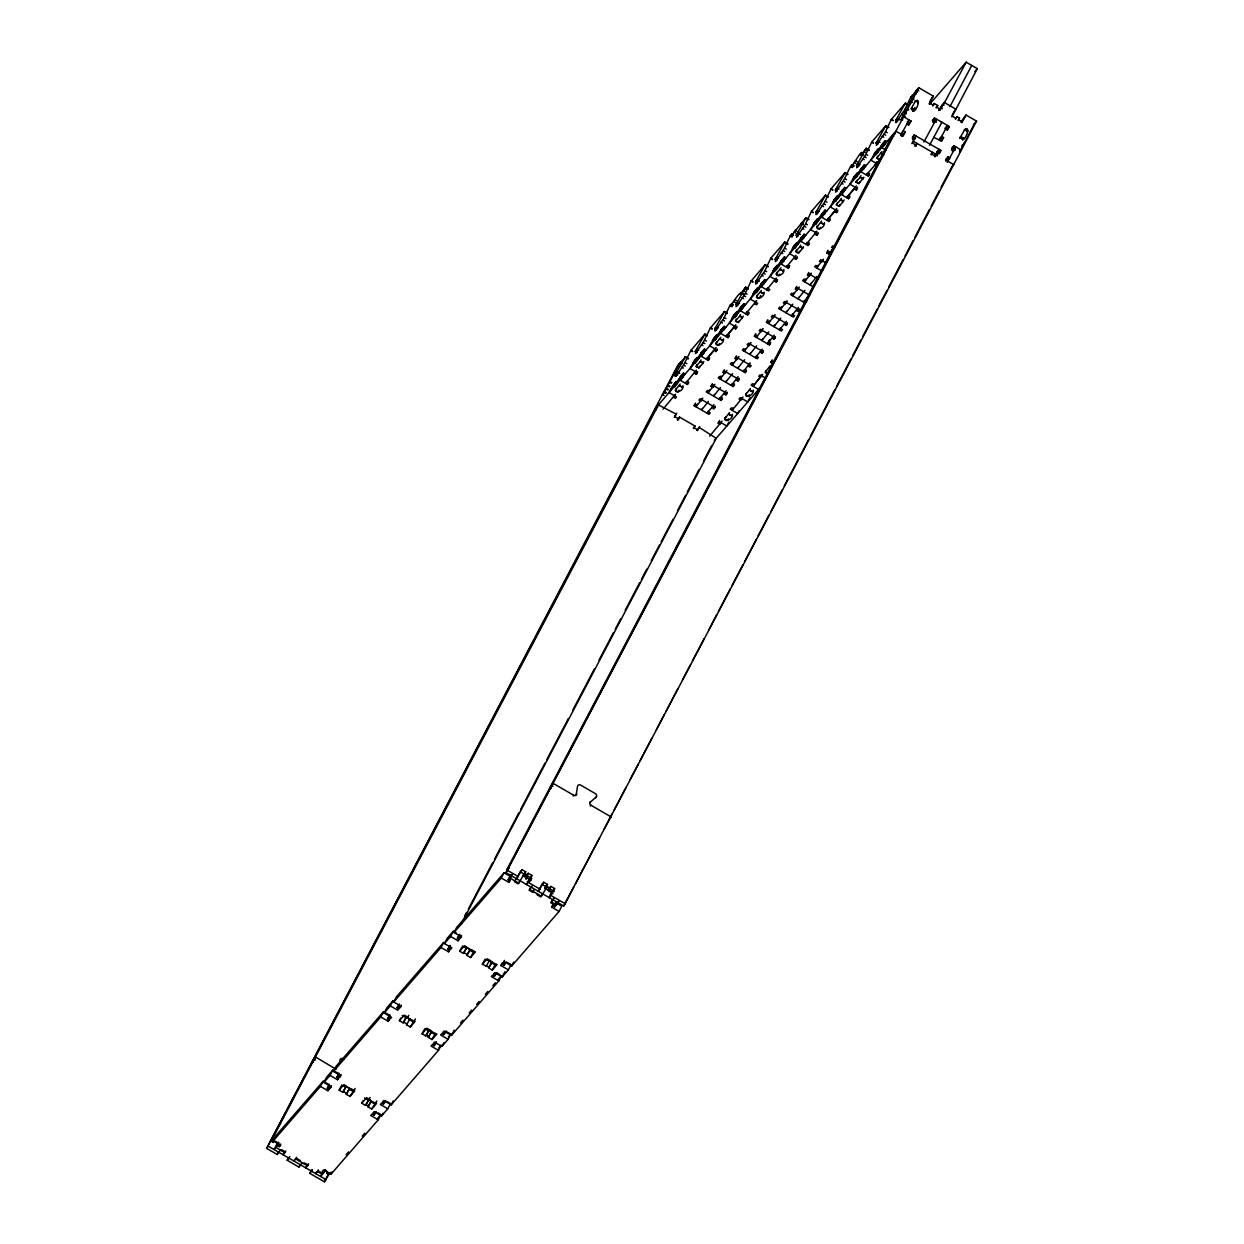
<?xml version="1.0" encoding="UTF-8"?>
<svg xmlns="http://www.w3.org/2000/svg" width="1244" height="1244" viewBox="0 0 1244 1244"><rect width="100%" height="100%" fill="white"/><g stroke="black" fill="none" stroke-linecap="round" stroke-linejoin="round"><path stroke-width="1.5" d="M339.736 1062.827L340.032 1059.935A2.161 1.959 41 0 1 343.002 1058.722L343.935 1059.266M576.19 794.621L577.558 786.239A2.161 1.959 41 0 1 580.528 785.042L595.581 793.75A2.161 1.959 41 0 1 596.203 797.015L595.627 797.668M677.482 375.159L675.694 373.822L685.382 356.624L688.523 358.428M695.147 351.679L704.959 334.061L707.058 335.258M755.419 282.217L765.247 264.583L768.046 266.2M835.299 190.192L845.127 172.558L847.91 174.176M895.587 120.73L905.399 103.096L908.897 105.118M748.111 288.561L745.669 287.146L740.553 294.33L741.129 292.418M852.809 167.334L850.678 166.183L852.124 164.519M861.128 155.407C865.249 143.06 848.75 172.854 852.124 164.721M725.516 417.222C722.064 423.66 733.851 419.523 732.327 414.205M859.775 181.888L858.889 183.568L856.074 182.09L858.889 183.568L863.803 177.254L862.947 178.887L860.257 177.192L856.105 181.966L856.976 180.271M913.096 111.354C917.155 111.12 921.555 95.912 914.9 101.573M962.514 139.919C965.919 139.67 971.269 124.975 964.427 129.92M862.994 178.841L860.148 177.27L861.004 175.637M685.382 356.624C683.298 360.309 677.669 364.212 682.443 363.015M741.066 292.464C735.577 296.523 731.627 306.071 729.964 305.402M809.098 219.504L805.956 217.684L791.215 235.847L791.837 233.981L793.454 235.116M929.05 103.905L933.389 96.161L918.787 87.718C914.278 91.916 912.396 97.452 910.826 96.985M918.399 102.335L917.808 103.065M967.785 130.884L967.101 131.755M685.32 366.125L683.578 365.114L690.747 350.637L692.488 351.648M704.913 343.562L703.155 342.551L710.324 328.074L712.081 329.085M718.457 327.95L716.715 326.939L715.02 331.028L723.775 318.433L729.917 305.511L732.001 306.724M739.574 303.614L737.832 302.603L736.137 306.693L744.892 294.097L751.034 281.175L752.775 282.186M759.509 281.237L757.409 280.04L755.714 284.13L764.469 271.534L770.845 258.146L784.84 242.02L787.981 243.84M778.573 258.379L777.002 257.461L775.307 261.567L784.062 248.971L790.189 236.049L791.946 237.06M800.39 234.447L798.119 233.141L796.487 237.262L805.179 224.635L811.554 211.247L825.534 195.121L827.991 196.536M819.267 211.48L817.697 210.563L816.064 214.699L824.756 202.072L831.132 188.684L845.127 172.558M845.065 182.075L843.308 181.064L850.476 166.587L852.233 167.598M860.148 164.674L858.407 163.664L856.758 167.8L865.466 155.173L871.609 142.251L873.35 143.262M880.083 142.314L877.984 141.101L876.351 145.237L885.044 132.595L891.186 119.688L892.928 120.699M900.018 119.953L897.577 118.538L895.867 122.643L904.621 110.032L910.764 97.125L912.521 98.136M690.793 350.528L704.959 334.061M710.386 327.965L724.552 311.482L726.994 312.897M751.081 281.066L765.247 264.583M790.251 235.94L791.697 234.105M871.655 142.143L885.821 125.66L888.962 127.479M891.233 119.58L905.399 103.096M825.534 195.121L815.737 212.631L817.697 210.563M698.708 350.404L697.138 349.502L695.427 353.591L703.155 342.551M724.552 311.482L714.725 329.069L716.715 326.939M745.669 287.146L735.842 304.733L737.832 302.603M784.84 242.02L775.012 259.607L777.002 257.461M805.956 217.684L796.129 235.318L798.119 233.141M839.031 189.01L837.29 188L835.579 192.105L843.308 181.064M869.043 149.84L866.244 148.223L856.416 165.81L858.407 163.664M885.821 125.66L876.009 143.247L877.984 141.101M910.981 96.69L912.754 97.654M280.227 1150.14L277.21 1154.51L266.651 1148.399L677.653 365.58L680.701 362.004M266.651 1148.399L656.63 406.99L657.563 407.519M274.318 1140.748L273.074 1142.179L271.208 1141.09L658.434 404.906L676.409 414.252M277.707 1142.583L274.053 1149.549L277.536 1145.537L279.402 1146.626L280.6 1145.226L273.151 1140.919L275.888 1135.71L323.191 1081.191L329.162 1084.644M273.074 1142.179L274.318 1140.048M674.823 394.628L673.455 397.24L675.321 398.313L676.518 396.929L669.054 392.606L673.921 384.256L675.663 385.267M669.07 392.622L671.807 387.397L682.661 374.895M673.004 385.998L673.921 384.256M677.871 382.732L676.13 381.721L674.917 383.105L674.015 384.847L675.756 385.858M676.13 381.721L675.212 383.463L676.783 384.365M278.609 1142.241L275.873 1147.466L284.876 1152.675L285.731 1151.042M683.096 376.699L681.354 375.704L680.141 377.087L679.24 378.829L681.152 379.933M680.437 377.43L681.354 375.704M277.536 1145.537L278.905 1142.941M685.304 374.164L683.562 373.153L682.35 374.537L681.448 376.279L683.189 377.29M683.562 373.153L679.924 380.12L687.372 384.427L688.585 383.043L686.719 381.955M676.13 388.657C673.004 394.815 684.542 391.082 682.94 385.64M279.402 1146.626L280.771 1144.014M680.141 384.023L675.274 390.289L678.058 391.907L678.913 390.274M675.508 394.208L663.052 409.198M277.21 1154.51L278.252 1152.55M696.562 361.195L694.821 360.185L689.969 368.535L697.418 372.842L696.22 374.242L694.354 373.153M694.821 360.185L693.903 361.926L695.645 362.937M698.77 358.645L697.029 357.634L695.816 359.018L694.914 360.76L696.656 361.771M697.029 357.634L696.111 359.376L697.511 360.185M703.995 352.627L702.254 351.617L701.041 353.001L700.139 354.742L702.222 355.955M686.533 381.379L685.506 383.339L696.407 370.137M702.254 351.617L701.336 353.358L703.078 354.369M706.203 350.077L704.462 349.066L703.249 350.45L702.347 352.192L704.088 353.203M700.823 356.033L704.462 349.066M697.029 364.585L696.205 366.731L698.864 367.913L703.031 363.155L702.176 361.942L700.31 361.506L696.173 366.202L698.957 367.82L699.812 366.202M687.372 384.427L688.741 381.815M284.425 1152.146L283.057 1154.759L285.467 1151.975L281.75 1149.829L281.144 1150.513M701.041 359.951L700.201 361.584L702.984 363.201L703.84 361.569M273.151 1140.919L320.454 1086.416L323.191 1081.191M716.249 338.508L714.507 337.497L709.655 345.832L717.104 350.155L715.891 351.539L714.04 350.466L707.618 357.883L709.484 358.956L708.271 360.34L700.807 356.033M714.507 337.497L713.589 339.223L715.347 340.234M718.472 335.958L716.715 334.947L715.518 336.331L714.6 338.073L716.342 339.083M330.484 1086.727L329.116 1089.34L327.25 1088.251L328.245 1087.101L330.111 1088.189L331.324 1086.789L323.86 1082.482L326.597 1077.273L332.77 1070.167L338.726 1073.619M696.22 374.242L697.589 371.629M716.715 334.947L715.813 336.689L717.384 337.59M674.326 417.331L676.705 413.195M723.697 329.94L721.94 328.929L720.742 330.313L719.825 332.055L721.396 332.957M323.86 1082.482L330.018 1075.391L332.77 1070.167M721.94 328.929L721.022 330.671L722.422 331.479L720.742 330.313M707.261 357.634L706.39 359.252L716.093 347.434M725.905 327.39L724.148 326.379L722.951 327.763L722.033 329.505L723.433 330.313M724.148 326.379L720.494 333.33L727.958 337.653L729.155 336.253L727.289 335.18L733.742 327.778L735.608 328.851L736.806 327.467L729.342 323.145M330.018 1075.391L337.482 1079.699L338.679 1078.315L336.813 1077.226L337.824 1076.076L339.674 1077.164L340.887 1075.765L333.439 1071.457L336.175 1066.232L383.479 1011.73L389.434 1015.182M716.715 341.882C713.434 348.211 724.599 344.324 723.526 338.866M301.623 1163.358L298.949 1167.074L287.177 1160.263L288.546 1157.651M289.852 1156.547L287.177 1160.263M708.271 360.34L709.64 357.728M677.389 419.834L678.695 419.741M720.742 337.264L715.86 343.515L718.659 345.132L719.514 343.5M327.25 1088.251L329.302 1084.348M677.716 419.881L679.535 417.098L695.069 426.086L693.468 428.605M729.357 323.16L734.209 314.794L735.95 315.805M734.209 314.794L733.291 316.536L735.033 317.547M738.159 313.27L736.417 312.26L735.204 313.643L734.287 315.385L736.044 316.396M736.417 312.26L735.499 313.986L737.07 314.903M320.454 1086.416L327.903 1090.724L329.955 1086.805M715.891 351.539L717.259 348.926M330.111 1088.189L331.479 1085.577M743.383 307.237L741.642 306.226L740.429 307.626L739.511 309.367L741.268 310.378M336.813 1077.226L338.881 1073.323M741.642 306.226L740.724 307.968L742.466 308.978M337.824 1076.076L339.192 1073.463M726.947 334.931L726.092 336.564L735.795 324.746M745.591 304.702L743.85 303.692L742.637 305.075L741.735 306.817L743.477 307.828M747.006 312.493L748.872 313.566L747.66 314.965L740.196 310.642L743.85 303.692M294.781 1159.408L293.926 1161.041L296.336 1158.257L300.068 1160.419L299.462 1161.119M740.211 310.658L742.948 305.433L732.094 317.935M736.417 319.195L735.515 320.936L739.636 316.163L741.44 316.489L742.435 317.718L738.314 322.491L735.499 321.014L738.345 322.445L739.2 320.812M296.601 1157.324L295.745 1158.957L307.517 1165.768L308.543 1163.809M337.482 1079.699L338.85 1077.086M339.674 1077.164L341.058 1074.552M727.958 337.653L729.326 335.04M740.429 314.561L739.589 316.209L742.373 317.811L743.228 316.178M708.365 411.857L710.231 412.93L709.018 414.33L694.105 405.699L695.489 403.103M756.85 291.734L755.108 290.723L750.256 299.073L757.705 303.38L756.507 304.78L754.641 303.692L756.01 301.095M755.108 290.723L754.191 292.464L755.59 293.273M735.608 328.851L736.977 326.239M759.058 289.183L757.316 288.173L756.103 289.557L755.186 291.298L756.943 292.309M756.399 289.914L757.316 288.173M697.324 404.16L695.94 406.772L702.829 398.189M764.282 283.165L762.541 282.155L761.328 283.539L760.411 285.28L761.981 286.198M746.975 311.591L745.778 313.877L756.694 300.675M762.541 282.155L761.623 283.896L763.023 284.705M766.491 280.615L764.749 279.605L763.536 280.988L762.634 282.73L764.376 283.741M339.13 1090.148L343.95 1084.597L350.497 1089.417L351.088 1088.733L354.82 1090.879L349.999 1096.446L346.267 1094.285L349.611 1088.376L346.205 1086.401L342.862 1092.31L339.13 1090.148L341.867 1084.939M702.16 398.624L700.792 401.221L698.941 400.148L700.139 398.764L715.051 407.379L713.838 408.763L711.972 407.69M298.949 1167.074L299.991 1165.115M764.749 279.605L761.11 286.571L768.559 290.878L769.772 289.494L767.906 288.421M757.316 295.123C754.191 301.686 765.2 297.192 764.127 292.107M747.66 314.965L749.028 312.353M714.227 384.723L712.859 387.335L710.993 386.262L712.361 383.65M761.328 290.49L756.445 296.741L759.244 298.358L760.784 295.434M709.547 389.947L708.007 392.871L714.896 384.303M333.439 1071.457L380.742 1016.954L383.479 1011.73M776.536 269.031L774.794 268.035L769.943 276.386L777.407 280.693L776.194 282.077L774.328 281.004M773.877 269.761L774.794 268.035M384.147 1013.02L386.884 1007.811L393.042 1000.705L390.305 1005.929L384.147 1013.02L391.596 1017.328L390.398 1018.727L388.532 1017.639L387.537 1018.789L389.403 1019.878L388.19 1021.262L380.742 1016.954M778.744 266.496L777.002 265.485L775.805 266.869L774.888 268.611L776.629 269.621M342.862 1092.31L346.205 1086.401M776.085 267.227L777.002 265.485M702.393 408.374L701.538 410.007L708.427 401.423M784.326 260.68L782.227 259.467L781.03 260.851L780.112 262.593L781.854 263.604M781.31 261.193L782.227 259.467M724.91 373.449L723.044 372.36L724.412 369.748M306.568 1166.219L305.713 1167.852L308.123 1165.068L304.391 1162.922L303.785 1163.606M721.427 376.372L720.058 378.985L726.947 370.401M767.703 287.846L766.677 289.79L776.38 277.972M786.192 257.928L784.435 256.917L783.238 258.301L782.321 260.043L784.062 261.053M784.435 256.917L780.797 263.883L788.261 268.191L789.458 266.807L787.592 265.718M393.726 1001.995L396.463 996.771L443.766 942.268L441.029 947.493L393.726 1001.995L401.174 1006.303L399.962 1007.687L398.111 1006.614L397.1 1007.764L398.966 1008.837L397.769 1010.237L390.305 1005.929M777.002 272.42C773.877 278.578 785.415 274.846 783.813 269.404M346.267 1094.285L349.611 1088.376M714.445 394.472L713.589 396.105L720.478 387.537M781.014 267.787L776.147 274.053L778.946 275.67L779.801 274.038M387.537 1018.789L389.59 1014.886M388.532 1017.639L389.901 1015.042M796.238 246.343L794.481 245.332L789.645 253.698L797.093 258.006L795.896 259.39L794.03 258.317M738.345 356.935L736.977 359.547L735.111 358.474L736.479 355.862M793.579 247.074L794.481 245.332M697.309 430.626L699.672 426.474M798.446 243.793L796.704 242.782L795.491 244.182L794.574 245.923L796.331 246.934M733.322 362.813L732.125 365.098L738.998 356.515M388.19 1021.262L390.243 1017.343M708.147 411.282L707.121 413.241L714.009 404.658M776.194 282.077L777.562 279.48M796.704 242.782L795.787 244.524L797.357 245.441M349.999 1096.446L355.146 1088.438M803.671 237.775L801.929 236.764L800.716 238.164L799.799 239.905L801.727 241.009M329.815 1172.89L324.42 1181.8L309.818 1173.356L311.544 1170.091M397.1 1007.764L398.469 1005.152M726.512 380.586L725.656 382.219L732.529 373.635M801.012 238.506L801.929 236.764M312.493 1169.64L309.818 1173.356M398.111 1006.614L399.479 1004.001M787.234 265.47L786.379 267.102L796.067 255.284M805.879 235.225L804.137 234.23L802.924 235.614L802.007 237.355L803.764 238.366M804.137 234.23L800.498 241.196L807.947 245.503L809.16 244.104L807.294 243.031M796.689 249.733L795.88 251.879L798.539 253.076L802.707 248.302L801.587 246.965L799.923 246.701L795.833 251.366L798.632 252.983L799.488 251.35M713.838 408.763L715.207 406.166M745.374 348.911L744.176 351.197L751.065 342.629M399.962 1007.687L401.33 1005.09M720.214 397.38L719.188 399.34L726.076 390.756M788.261 268.191L789.629 265.578M800.716 245.099L799.876 246.747L802.66 248.349L803.515 246.716M750.396 343.049L749.028 345.661L747.162 344.572L748.375 343.188L763.272 351.803L762.074 353.203L760.208 352.114M738.563 366.685L737.708 368.317L744.596 359.749M770.02 339.783L768.652 342.395L770.502 343.468L769.305 344.868L754.393 336.238L755.761 333.641M817.137 222.272L815.38 221.261L810.544 229.611L817.992 233.919L816.795 235.318L814.929 234.23L816.297 231.617M709.236 391.502L707.369 390.429L706.172 391.813L721.069 400.428L722.453 397.831M815.38 221.261L814.478 223.003L816.219 224.013M316.52 1171.972L315.665 1173.605L318.075 1170.837L321.807 1172.983L321.201 1173.683M819.345 219.722L817.603 218.711L816.391 220.095L815.473 221.836L817.23 222.847M795.896 259.39L797.264 256.777M318.34 1169.889L317.484 1171.521L322.445 1174.398L324.731 1170.044M817.603 218.711L816.686 220.452L818.257 221.354M724.039 393.804L725.905 394.877L727.273 392.264M757.083 335.678L756.228 337.311L763.116 328.727M732.094 383.821L731.239 385.453L738.127 376.87M824.57 213.704L822.828 212.693L821.615 214.077L820.698 215.818L822.797 217.031M806.921 242.782L806.065 244.415L816.966 231.197M822.828 212.693L821.911 214.435L823.652 215.445M826.778 211.153L825.036 210.143L823.823 211.527L822.906 213.268L824.663 214.279M408.732 1015.368L407.363 1017.981L415.107 1021.417L410.287 1026.984L406.555 1024.823L409.898 1018.914L406.477 1016.939L403.134 1022.848L399.417 1020.686L400.786 1018.09M762.448 329.147L761.079 331.759L759.213 330.686L760.426 329.302L775.339 337.917L774.126 339.301L772.26 338.228M825.036 210.143L821.398 217.109L828.846 221.416L830.043 220.032L828.193 218.944L834.6 211.527L836.466 212.615L837.678 211.216L830.214 206.908L835.082 198.558L836.823 199.569M737.459 377.29L736.09 379.902L737.956 380.991L739.154 379.591L724.257 370.976L723.044 372.36M780.703 328.509L782.569 329.582L781.356 330.966L766.459 322.351L767.828 319.739M721.302 377.616L719.436 376.528L718.223 377.927L733.136 386.542L734.504 383.93M750.63 352.798L749.759 354.431L756.647 345.848M820.387 227.263L819.547 228.912L816.733 227.279L817.588 225.646C814.354 231.975 825.487 228.103 824.414 222.645M807.947 245.503L809.315 242.891M816.733 227.279L821.615 221.028M737.956 380.991L739.325 378.378M769.492 321.123L768.294 323.409L775.168 314.841M322.009 1173.87L320.641 1176.482L325.493 1169.873M744.161 369.919L743.306 371.552L750.179 362.984M835.082 198.558L834.164 200.3L835.906 201.31M441.029 947.493L448.478 951.8L449.69 950.416L447.824 949.327L448.82 948.177L450.686 949.265L451.883 947.866L444.435 943.558L447.171 938.334L453.329 931.243L456.315 932.969M839.031 197.034L837.29 196.023L836.077 197.407L835.175 199.149L836.574 199.957M403.134 1022.848L406.477 1016.939M774.514 315.261L773.146 317.873L771.28 316.8L772.477 315.401L787.39 324.031L786.177 325.415L784.326 324.342M720.043 424.173L718.177 423.1L719.545 420.488M749.526 363.403L748.142 366.016L750.008 367.089L751.221 365.705L736.308 357.09L735.111 358.474M816.795 235.318L818.163 232.706M837.29 196.023L836.372 197.765L837.772 198.558M762.681 338.912L761.826 340.545L768.714 331.961M370.121 1097.472L365.503 1105.403L361.771 1103.241L363.139 1100.645M733.354 363.714L731.488 362.642L730.29 364.025L745.187 372.656L746.556 370.043M844.256 191.001L842.515 189.99L840.4 193.131L842.841 194.546M444.435 943.558L450.592 936.468L453.329 931.243M842.515 189.99L841.597 191.731L843.354 192.742M827.991 218.369L826.965 220.328L836.668 208.51M846.464 188.466L844.723 187.455L843.525 188.839L842.608 190.581L844.349 191.592M781.885 306.584L780.346 309.523L787.234 300.939M330.78 1172.408L328.976 1174.491L327.11 1173.419L327.794 1172.112M722.111 421.156L709.671 436.146M756.212 356.033L755.357 357.666L762.245 349.082M844.723 187.455L841.068 194.406L848.532 198.713L849.73 197.329L847.864 196.257L854.317 188.855L856.167 189.928L857.38 188.544L849.916 184.221L854.768 175.87L856.525 176.881M461.306 935.472L459.254 939.375L457.388 938.303L458.383 937.152L460.249 938.225L461.462 936.841L453.998 932.534L456.75 927.309L504.053 872.806L511.502 877.113M837.29 202.959L836.372 204.7L840.493 199.911L842.297 200.253L843.276 201.528L839.187 206.255L836.357 204.762L839.234 206.209L840.089 204.576M728.315 418.839L727.476 420.472L724.677 418.855L725.532 417.222M786.566 301.375L785.197 303.971L783.331 302.898L784.544 301.514L799.441 310.129L798.244 311.513L796.378 310.44M324.42 1181.8L328.898 1173.279M828.846 221.416L830.214 218.804M774.732 325.011L773.877 326.643L780.765 318.075M841.302 198.325L840.446 199.957L843.245 201.575L844.101 199.942M464.727 915.911L466.531 912.474M468.335 909.053L492.671 862.698M494.474 859.262L518.81 812.907M520.614 809.471L544.95 763.132M546.754 759.695L568.384 718.488M572.878 709.904L594.523 668.712M599.017 660.129L613.447 632.652M615.251 629.215L620.647 618.921M625.157 610.337L639.587 582.876M641.391 579.44L646.787 569.13M651.296 560.546L659.413 545.105M661.217 541.669L672.926 519.354M677.436 510.771L685.553 495.314M687.357 491.878L699.066 469.563M703.575 460.98L711.692 445.539M365.503 1105.403L368.846 1099.494L371.35 1100.94L368.006 1106.849L371.738 1109.01L376.559 1103.459L369.717 1100.536L370.323 1099.851L366.591 1097.69L361.771 1103.241M447.824 949.327L449.877 945.424M461.135 924.136L716.202 438.292L699.392 427.547L696.951 430.3M729.528 412.588L724.661 418.855M448.82 948.177L450.188 945.564M797.249 290.085L795.398 289.012L796.766 286.4M854.768 175.87L853.866 177.612L855.25 178.421M324.109 1172.486L322.258 1171.397L323.456 1170.013L330.904 1174.32L332.288 1171.708M733.307 408.001L732.11 410.287L743.01 397.085M762.074 353.203L763.443 350.59M793.781 293.024L792.397 295.621L799.286 287.053M858.733 174.331L856.976 173.32L855.779 174.72L854.861 176.461L856.618 177.472M769.29 340.187L767.408 343.764L774.297 335.196M856.074 175.062L856.976 173.32M448.478 951.8L449.846 949.188M836.466 212.615L837.834 210.003M368.006 1106.849L371.35 1100.94M410.287 1026.984L415.434 1018.976M863.958 168.313L862.201 167.302L861.004 168.702L860.086 170.428L861.486 171.237M457.388 938.303L459.44 934.384M862.201 167.302L861.299 169.044L862.698 169.853M458.383 937.152L459.751 934.539M769.305 344.868L770.674 342.255M786.799 311.124L785.944 312.757L792.817 304.174M728.891 422.105L726.854 426.023L719.374 421.716L718.177 423.1M847.522 196.008L846.666 197.64L856.354 185.822M866.166 165.763L864.424 164.752L863.212 166.152L862.294 167.893L864.051 168.904M742.31 397.489L740.942 400.101L739.076 399.013L740.273 397.629L747.753 401.952L750.148 397.38M864.424 164.752L860.786 171.719L868.234 176.042L869.432 174.642L867.581 173.569M450.592 936.468L458.041 940.775L460.793 935.55M810.684 273.587L809.315 276.199L807.449 275.111L808.818 272.514M774.126 339.301L775.494 336.704M805.832 279.123L804.464 281.735L811.352 273.151M780.501 327.918L779.475 329.878L786.348 321.294M460.249 938.225L461.617 935.628M746.416 393.135C742.979 399.573 754.719 395.452 753.226 390.118M848.532 198.713L849.901 196.117M371.738 1109.01L376.885 1101.018M750.427 388.501L745.56 394.768L748.375 396.401L749.215 394.752M739.06 410.909L737.692 413.521L730.228 409.198L731.441 407.814L733.307 408.887M798.85 297.223L797.995 298.855L804.884 290.287M877.424 152.81L875.667 151.799L870.831 160.149L876.414 163.384L877.253 161.736M874.765 153.525L875.667 151.799M754.206 383.93L753.009 386.215L762.712 374.397M856.167 189.928L857.551 187.315M879.632 150.26L877.875 149.249L876.678 150.633L875.76 152.374L877.502 153.385M876.973 150.99L877.875 149.249M786.177 325.415L787.561 322.802M817.712 265.563L816.515 267.849L823.404 259.265M792.552 314.032L791.526 315.992L798.415 307.408M884.857 144.242L883.1 143.231L881.903 144.615L880.985 146.357L882.556 147.258M867.208 173.32L866.353 174.953L876.398 163.368M882.198 144.973L883.1 143.231M759.462 387.817L758.591 389.45L751.127 385.127L752.34 383.743L754.206 384.816L762.012 374.802M887.065 141.692L885.324 140.681L884.111 142.065L883.193 143.806L884.951 144.817M459.705 951.225L464.525 945.673L471.056 950.494L471.663 949.794L475.395 951.955L470.574 957.507L466.842 955.361L470.185 949.452L466.764 947.477L463.421 953.386L459.705 951.225L461.757 947.322M822.735 259.685L821.367 262.297L819.501 261.224L820.713 259.84L826.389 263.122M885.324 140.681L881.685 147.647L885.868 150.073M377.974 1112.867L380.959 1114.593L378.223 1119.818L370.759 1115.51L371.972 1114.111L373.838 1115.199L375.206 1112.587M373.838 1115.199L376.201 1111.436M810.901 283.337L810.046 284.969L816.935 276.386M830.323 254.958L826.747 252.89L828.115 250.277M877.875 156.184C874.641 158.657 880.907 161.518 881.343 157.708M766.117 370.448L765.355 372.687L768.232 373.371M868.234 176.042L869.603 173.429M773.053 363.714L770.845 362.439L772.213 359.827M881.903 151.566L877.02 157.817L879.819 159.434M798.244 311.513L799.612 308.916M876.585 162.155L875.216 164.768L877.067 165.841M829.608 251.988L828.582 253.947L834.226 247.432M453.998 932.534L501.316 878.031L504.053 872.806M770.145 365.829L765.262 372.08L768.061 373.698M804.448 300.457L803.577 302.09L809.238 295.574M387.553 1101.842L390.523 1103.568L387.786 1108.793L380.337 1104.485L381.535 1103.086L383.401 1104.159L384.769 1101.562M383.401 1104.159L385.764 1100.411M508.205 870.24L506.93 869.494L892.337 135.378L893.736 136.187M902.522 120.295L901.138 119.486L902.957 116.003L904.963 116.112M906.378 113.826L904.637 112.815L906.456 109.332L908.804 109.643M911.308 102.692L910.266 102.086L912.085 98.603L913.749 98.509M463.421 953.386L466.764 947.477M961.006 121.788L965.997 115.023L976.556 121.119L563.75 906.036L505.997 872.635L894.156 133.295L895.089 133.839M822.455 270.414L822.968 269.45M835.284 245.706L834.6 246.996L832.765 245.939L831.567 247.338L833.433 248.411M422.058 1033.78L426.879 1028.228L430.611 1030.39L430.004 1031.074L436.846 1033.997L432.026 1039.549L428.294 1037.387L431.637 1031.478L429.133 1030.032L425.79 1035.941L422.058 1033.78L424.111 1029.876M505.997 872.635L918.787 87.718M374.833 1114.049L372.967 1112.96L374.18 1111.576L381.628 1115.884L382.997 1113.271M466.842 955.361L470.185 949.452M911.106 108.819L915.677 100.624M425.79 1035.941L429.133 1030.032M501.316 878.031L508.765 882.338L509.962 880.939L508.112 879.866L510.849 874.656M511.144 875.341L509.776 877.953L518.779 883.147L519.634 881.529M384.396 1103.008L382.546 1101.935L383.743 1100.551L391.191 1104.859L393.26 1100.94M512.497 874.128L508.112 879.866M912.894 111.338L914.993 107.466M508.765 882.338L510.133 879.726M428.294 1037.387L431.637 1031.478M470.574 957.507L473.311 952.298L469.579 950.136M902.164 136.42L903.377 134.103L901.511 133.015M902.289 136.296L903.424 134.134M908.182 125.069L911.028 121.026L903.548 116.703M902.849 136.171L905.243 132.051L903.377 130.962L902.475 132.004M908.633 125.162L911.028 121.026M516.416 878.388L514.456 881.701L518.173 883.846L524.237 874.112L525.637 874.921M432.026 1039.549L434.762 1034.324L431.03 1032.178M517.753 876.46L516.555 878.731L522.013 869.696L525.745 871.842L523.024 875.667L531.095 880.348M518.095 875.807L519.121 873.848M519.354 873.412L522.013 869.696M523.024 875.667L525.745 871.842M438.759 1048.008L441.247 1045.131L438.494 1050.356L431.046 1046.049L432.259 1044.649L434.125 1045.737L436.178 1041.819M929.874 101.51L932.145 97.592M434.125 1045.737L436.488 1041.974M937.401 155.749L935.395 154.878L937.23 152.81L939.096 153.883L940.915 150.415L914.216 134.958L912.381 138.442L914.247 139.515M446.347 1031.525L450.81 1034.106L448.073 1039.331L440.625 1035.008L441.822 1033.624L443.688 1034.697L445.057 1032.1M528.249 873.304L525.528 877.129L528.249 873.304L531.981 875.449L526.523 884.5L531.981 875.449M443.688 1034.697L446.052 1030.949M525.87 878.902L527.969 876.274L526.259 878.917M911.852 143.651L916.082 136.047L912.909 139.686M486.326 959.824L491.924 962.016L489.187 967.241L482.345 964.318L485.082 959.108M932.782 106.051L934.368 103.532L937.789 105.507L936.312 107.901M435.12 1044.587L433.254 1043.498L434.451 1042.114L441.915 1046.422L443.968 1042.503M527.378 881.327L528.669 882.058L530.597 879.15M530.582 879.757L528.669 882.058M531.048 878.902L531.857 878.513M915.242 146.201L917.061 143.418L914.915 145.89L916.222 146.061M486.062 966.479L489.405 960.57M444.683 1033.546L442.817 1032.473L444.03 1031.089L451.479 1035.397L454.216 1030.172M932.425 120.466L934.462 117.947L949.374 126.561L947.539 130.045L945.673 128.972M530.504 887.812L529.649 889.444L541.42 896.24L542.275 894.623M934.462 117.947L932.642 121.43L934.493 122.503M938.582 110.529L944.258 102.443L956.03 109.254L951.816 116.858M482.345 964.318L487.166 958.766L490.898 960.912L490.291 961.612L497.133 964.52L492.313 970.087L488.581 967.925L491.924 962.016M933.591 121.057L934.228 120.062M939.375 110.047L943.527 104.309M532.308 885.728L529.042 890.129L532.774 892.29L533.381 891.59M939.531 110.078L942.454 104.527L943.916 105.382M940.044 110.063L944.258 102.443M955.765 109.565L977.349 68.669L966.168 62.2L943.792 104.014M532.774 892.29L534.142 889.678M492.313 970.087L495.05 964.862L491.318 962.716M539.15 889.678L538.294 891.31L543.752 882.26L547.484 884.422L544.763 888.247L552.616 892.788M539.321 889.351L540.176 887.718M540.518 887.065L541.544 885.106M541.778 884.671L543.752 882.26M971.751 65.434L949.918 106.626M497.787 979.977L501.534 975.669L498.782 980.894L491.333 976.571L492.546 975.187L494.397 976.26L495.781 973.663M494.397 976.26L496.776 972.513M506.619 962.063L511.097 964.644L508.361 969.854L500.912 965.546L502.281 962.949M500.912 965.546L502.109 964.162L503.976 965.235L504.971 964.084L503.105 963.011L504.473 960.399M503.976 965.235L505.344 962.623M544.763 888.247L547.484 884.422M546.769 887.423L540.813 896.94L537.097 894.794L537.688 894.094M931.118 154.785L932.596 152.39L931.118 154.085M939.92 138.597L941.724 136.513L943.59 137.586L941.77 139.67L939.92 138.597L940.402 137.649M952.173 115.257L954.226 111.338L953.65 111.991M940.977 141.194L941.77 139.67M946.871 129.951L949.374 126.561M495.407 975.109L493.541 974.036L494.739 972.652L502.203 976.96L504.94 971.735M943.59 137.586L941.755 141.07L933.777 137.369M550.89 886.397L548.169 890.222L550.89 886.397L554.622 888.543L549.164 897.593L554.622 888.543M934.835 156.946L939.064 149.327L936.95 151.768M955.532 119.02L957.025 116.625L959.528 118.087L958.051 120.466M503.105 963.011L504.318 961.628L511.766 965.935L513.819 962.016M938.536 153.572L940.915 150.415M553.129 890.813L550.454 894.529L553.129 890.813L554.28 891.481M552.243 900.376L551.387 902.009L556.363 904.886L557.732 902.273M554.218 897.966L550.781 902.709L554.513 904.854L555.119 904.17M961.332 122.534L964.722 117.402M961.783 122.627L965.997 115.023M557.343 903.626L561.806 906.207L559.069 911.432L551.621 907.109L552.989 904.512M554.513 904.854L555.881 902.242M946.062 159.341L948.099 156.822L949.965 157.895L948.146 159.978L946.233 158.874M945.596 161.082L948.099 156.822M951.489 149.933L953.884 145.812L961.332 150.12L959.668 152.032M551.621 907.109L552.818 905.725L554.684 906.798L556.052 904.201M952.406 150.369L954.164 147.041M952.469 151.612L955.097 146.621M559.085 901.06L554.684 906.798M948.146 159.978L948.892 158.579M959.715 137.944L960.15 137.12M965.049 129.174L959.715 138.302M962.514 139.561L962.949 138.737M959.715 151.379L960.524 149.855M962.079 146.03L963.105 144.926M963.447 144.273L964.52 142.438M968.392 134.85L968.967 133.761M969.651 132.455L970.491 131.32M563.75 906.036L573.655 887.19M575.397 883.862L599.577 837.787M604.055 829.281L612.126 813.903M613.93 810.466L625.639 788.152M630.148 779.568L638.265 764.111M640.069 760.675L651.778 738.361M656.288 729.777L664.405 714.336M666.209 710.899L677.918 688.585M682.427 680.001L690.544 664.545M692.333 661.108L704.057 638.794M708.567 630.21L716.668 614.754M718.472 611.333L730.197 589.003M732.001 585.582L742.808 564.978M744.612 561.542L756.336 539.227M758.14 535.791L768.947 515.187M770.751 511.75L782.476 489.436M784.28 486L808.6 439.661M810.404 436.224L834.74 389.87M836.543 386.433L850.974 358.972M852.778 355.535L860.879 340.078M862.683 336.657L877.113 309.181M878.902 305.744L887.019 290.303M888.822 286.866L903.237 259.405M905.041 255.969L913.158 240.512M914.962 237.075L929.377 209.614M931.181 206.177L939.298 190.736M941.102 187.3L951.909 166.696M959.528 152.203L965.328 141.147M966.044 139.794L966.51 138.877M967.132 137.711L968.081 135.891M970.942 130.449L971.891 128.645M972.077 128.287L974.487 123.716M683.578 365.114L675.912 376.186L677.545 372.065L675.647 374.242M866.244 148.223L861.159 155.391M743.865 295.652L745.607 296.663M763.443 273.089L765.184 274.1M884.017 134.165L885.759 135.176M903.595 111.602L905.352 112.613M855.359 160.771L857.147 161.736M973.43 124.727L974.27 123.762M910.266 102.086L912.443 102.303M697.138 349.502L695.272 351.632L697.075 352.596M755.559 282.17L757.409 280.04M837.228 191.094L835.377 190.192L837.29 188M897.577 118.538L895.711 120.684L897.515 121.632M904.637 112.815L906.285 112.722M901.138 119.486L903.564 116.718M692.706 363.326L703.56 350.824M712.392 340.623L723.246 328.121M752.993 293.864L763.847 281.346M772.695 271.161L783.533 258.659M792.381 248.473L803.235 235.971M813.281 224.387L824.134 211.884M832.967 201.699L843.805 189.197M852.669 179.012L863.523 166.509M873.568 154.925L884.422 142.422M907.467 121.85L909.131 119.937L900.625 135.456M906.767 124.073L909.193 124.509M932.378 97.327L933.389 96.161M881.576 157.413L882.602 156.262M901.573 136.187L905.243 132.051M929.734 104.169L966.168 62.2M933.016 105.102L934.368 103.532M936.094 107.466L937.789 105.507M914.216 134.958L912.412 137.042L915.351 138.753M674.901 415.994L675.819 414.952M974.829 71.561L977.349 68.669M933.155 122.674L936.328 119.02L923.888 142.065M677.389 419.57L679.535 417.098M694.105 405.699L695.318 404.316L697.184 405.388M710.993 386.262L712.19 384.863L727.102 393.493L725.905 394.877M754.393 336.238L755.606 334.854L757.472 335.927M766.459 322.351L767.657 320.968L769.523 322.04M795.398 289.012L796.595 287.613L809.642 295.155M807.449 275.111L808.647 273.727L818.505 279.418M826.747 252.89L827.944 251.506L829.81 252.579M719.561 377.492L720.696 376.201M779.397 308.559L780.066 307.781M804.184 279.993L804.868 279.2M828.52 251.941L827.851 252.719L829.157 253.558M941.381 122.861L941.91 122.254L929.486 145.299M954.708 110.778L955.687 109.052M944.865 128.536L945.658 127.619M946.186 127.012L947.508 125.489L939.375 140.603M957.025 116.625L955.361 118.802M958.518 119.253L959.528 118.087M693.483 427.905L695.069 426.086M721.069 400.428L722.282 399.044L720.416 397.971M733.136 386.542L734.333 385.158L732.467 384.069M745.187 372.656L746.4 371.256L744.534 370.183M964.427 130.014L967.676 131.102M952.298 147.632L953.884 145.812M974.674 123.296L976.556 121.119M953.231 151.146L953.915 150.369L952.049 149.28M770.845 362.439L772.042 361.055L773.908 362.128M778.464 353.638L779.661 352.239M772.695 363.512L774.359 361.615M947.244 162.404L955.75 146.885L953.324 149.669L954.723 150.477M962.421 146.232L962.327 145.128M714.367 440.407L760.815 386.9M951.94 166.665L953.728 164.612L946.264 160.305M506.93 869.494L509.434 867.814M336.02 1069.249L315.945 1057.245L312.322 1061.427L313.597 1062.158M573.204 795.958L573.779 795.305A2.161 1.959 41 0 0 576.749 793.983M327.903 1090.724L329.116 1089.34M458.041 940.775L459.254 939.375M399.417 1020.686L404.238 1015.135L407.97 1017.297L407.363 1017.981M589.843 802.52L596.203 797.015M590.247 806.003L590.916 805.226A2.161 1.959 41 0 1 590.402 801.867M409.898 1018.914L409.292 1019.598L413.024 1021.759M406.555 1024.823L407.161 1024.123L403.74 1022.148M608.969 819.578L611.224 816.966L590.916 805.226M548.915 891.31L550.61 889.367L549.133 891.746M327.11 1173.419L327.903 1172.501M346.096 1154.759L348.584 1151.897M362.284 1136.114L364.772 1133.237M377.227 1118.9L380.959 1114.593M448.353 1036.952L450.81 1034.106M460.451 1023.003L462.939 1020.142M469.159 1012.958L471.647 1010.097M476.623 1004.359L479.127 1001.482M485.347 994.314L487.835 991.452M492.811 985.714L495.299 982.838M565.367 902.118L566.036 901.34M330.904 1174.32L378.223 1119.818M381.628 1115.884L387.786 1108.793M391.191 1104.859L438.494 1050.356M441.915 1046.422L448.073 1039.331M451.479 1035.397L498.782 980.894M502.203 976.96L508.361 969.854M511.766 965.935L559.069 911.432M851.984 164.643L854.084 165.856M731.425 303.583L733.167 304.578M820.776 222.66L823.606 224.231L820.76 222.645M770.876 367.602L769.336 367.415L770.689 368.271M918.865 90.89L916.952 89.786L901.76 118.802L902.693 119.346M915.677 91.263L917.434 92.274M940.635 107.653L942.377 108.663M914.511 93.067L916.253 94.078M929.734 103.128L933.466 105.273M936.872 107.248L940.604 109.41M952.375 116.221L956.107 118.367M958.611 119.828L962.343 121.974M912.272 95.182L914.371 96.394M912.241 95.695L913.982 96.705M966.293 128.894L967.334 129.5M912.085 98.603L913.842 99.613M915.475 100.919L918.259 102.537M935.239 120.124L936.281 120.73M905.119 103.625L907.56 105.04M933.933 120.404L935.675 121.414M932.658 120.03L936.374 122.192M945.704 127.572L947.555 128.661M911.665 108.166L914.464 109.783A1.617 1.462 41 0 1 912.412 110.296A1.617 1.462 41 0 1 911.696 108.181M906.456 109.332L907.856 110.141M905.119 109.161L906.86 110.172M901.791 113.686L903.362 114.588M902.957 116.003L905.057 117.216M907.358 122.036L909.209 123.109M952.064 147.896L955.33 149.778M896.069 119.58L897.826 120.59M891.419 119.222L893.161 120.217M937.214 151.395L939.111 152.499M935.41 153.478L937.276 154.567M903.408 135.518L895.929 131.195L654.795 409.058L656.21 409.867M913.329 141.256L936.312 154.551M934.835 154.194L937.323 155.624M885.541 126.188L887.983 127.603M912.427 142.998L916.144 145.159M931.678 154.132L935.41 156.293M885.526 131.724L887.283 132.735M882.214 136.249L883.784 137.151M884.111 142.065L885.852 143.076M881.903 144.615L883.94 145.968M876.491 142.143L878.233 143.153M876.18 143.184L877.922 144.195M871.842 141.785L873.583 142.796M876.678 150.633L878.544 151.892M883.831 154.8L881.047 153.183L883.878 154.396M874.47 153.183L876.507 154.536M865.948 148.751L869.105 150.571M864.969 149.684L866.368 150.493M863.787 151.504L865.186 152.312M865.948 154.287L867.69 155.298M861.563 153.618L863.663 154.831M861.517 154.132L862.916 154.94M864.44 156.728L866.182 157.739M862.621 158.812L864.191 159.714M863.212 166.152L864.953 167.162M854.224 162.529L855.965 163.539M856.914 164.706L858.998 165.918M856.603 165.747L858.344 166.758M861.004 168.702L862.745 169.713M851.953 165.157L853.695 166.167M855.779 174.72L857.645 175.979M853.571 177.27L855.312 178.265M844.831 173.087L847.63 174.704M844.831 178.623L846.573 179.634M841.504 183.148L843.074 184.05M843.525 188.839L845.267 189.85M841.302 191.389L843.059 192.4M835.781 189.041L837.539 190.052M831.132 188.684L832.874 189.694M830.899 189.15L832.64 190.161M836.077 197.407L837.834 198.418M833.869 199.957L835.626 200.968M825.254 195.65L828.053 197.267M825.254 201.186L826.996 202.197M823.73 203.627L825.472 204.638M821.926 205.711L823.497 206.613M823.823 211.527L825.565 212.537M821.615 214.077L823.357 215.088M816.204 211.604L817.946 212.615M815.893 212.646L817.635 213.657M811.554 211.247L813.296 212.257M811.321 211.713L813.063 212.724M816.391 220.095L818.132 221.105M814.182 222.645L815.924 223.656M805.661 218.213L808.118 219.628M805.661 223.749L807.418 224.76M801.276 223.08L803.018 224.091M801.229 223.593L802.986 224.604M804.153 226.19L805.894 227.201M802.333 228.274L803.904 229.176M795.118 230.187L796.86 231.197M802.924 235.614L804.681 236.624M793.936 231.99L795.678 233.001M796.626 234.167L798.368 235.178M796.316 235.225L798.057 236.22M800.716 238.164L802.753 239.517M791.666 234.618L793.408 235.629M790.438 235.582L792.179 236.593M795.491 244.182L797.233 245.192M820.527 261.084L821.911 261.893M793.283 246.732L795.32 248.085M784.544 242.549L787.685 244.368M817.759 266.465L815.893 265.392L814.68 266.776L821.755 270.865M784.544 248.085L786.286 249.095M783.02 250.526L784.777 251.537M781.216 252.61L782.787 253.512M783.238 258.301L784.98 259.312M781.03 260.851L783.067 262.204M775.494 258.503L777.251 259.514M775.183 259.561L776.94 260.556M770.845 258.146L772.602 259.156M770.611 258.612L772.353 259.623M805.692 280.367L803.826 279.278L802.629 280.678L813.203 286.789M775.805 266.869L777.655 268.129M773.581 269.419L775.634 270.772M764.967 265.112L768.108 266.931M764.967 270.648L766.708 271.658M761.639 275.173L763.21 276.075M793.641 294.253L791.775 293.18L790.562 294.564L805.474 303.178M804.821 300.721L806.687 301.794M763.536 280.988L765.293 281.999M761.328 283.539L763.07 284.549M755.917 281.066L757.658 282.077M755.606 282.124L757.347 283.134M751.267 280.709L753.009 281.719M756.103 289.557L757.969 290.816M753.895 292.107L755.637 293.118M781.574 308.139L779.724 307.066L778.511 308.465L793.423 317.08L794.621 315.696L792.755 314.608M745.389 287.675L748.173 289.292M779.521 308.325L780.921 309.134M744.394 288.624L745.451 289.23M743.228 290.427L744.612 291.236M745.374 293.211L747.131 294.222M740.989 292.542L743.43 293.957M740.942 293.055L743.041 294.268M742.046 297.736L743.632 298.638M734.831 299.648L736.572 300.659M742.637 305.075L744.394 306.086M733.649 301.468L735.391 302.463M736.339 303.629L738.081 304.64M736.028 304.687L737.77 305.697M740.429 307.626L742.17 308.636M731.379 304.08L733.12 305.091M730.15 305.044L732.249 306.257M735.204 313.643L736.946 314.654M760.582 330.748L761.639 331.355M732.996 316.194L734.737 317.204M724.257 312.011L727.056 313.628M724.257 317.547L725.998 318.557M722.748 319.988L724.49 320.999M720.929 322.072L722.5 322.973M722.951 327.763L724.692 328.774M715.222 327.965L716.964 328.976M714.911 329.022L716.653 330.033M710.557 327.607L712.314 328.618M745.405 349.828L743.539 348.74L742.341 350.139L757.254 358.754L758.451 357.37L756.585 356.282M715.518 336.331L717.259 337.342M713.31 338.881L715.051 339.892M704.679 334.574L707.121 335.989M704.679 340.11L706.421 341.12M766.04 378.44L759.991 374.942L758.778 376.341L760.644 377.414M701.352 344.635L702.922 345.537M703.249 350.45L705.006 351.461M701.041 353.001L702.798 354.011M695.629 350.528L697.386 351.539M690.98 350.17L692.721 351.181M695.816 359.018L697.573 360.029M693.608 361.569L695.349 362.579M685.102 357.137L688.243 358.956M719.592 377.989L720.634 378.596M685.086 362.673L686.843 363.683M680.655 362.517L682.412 363.528M681.339 364.585L679.426 363.481L664.234 392.482L665.633 393.291M681.774 367.198L683.345 368.1M677.653 365.58L679.535 366.669M712.361 386.324L713.403 386.931M682.35 374.537L684.107 375.548M679.815 373.371L675.772 370.899L675.165 371.598L677.265 372.811M676.052 373.107L677.793 374.102M680.141 377.087L682.178 378.44M676.036 375.595L673.953 374.382L673.346 375.082L675.445 376.279M674.917 383.105L676.674 384.116M671.884 382.639L670.143 381.628L669.536 382.328L671.107 383.23M672.709 385.656L674.746 387.008M670.065 386.122L667.717 385.796L669.459 386.806M668.386 389.31L666.038 388.983L667.779 389.994M666.566 392.793L664.809 391.782L662.399 394.55L664.14 395.561M674.901 416.693L678.618 418.839M694.152 427.827L697.884 429.973M573.779 795.305L553.471 783.564L549.848 787.732L551.123 788.463M551.652 785.648L552.927 786.379M524.828 873.583L527.332 875.045M546.567 886.163L549.988 888.138M520.21 871.78L523.926 873.926M526.103 875.185L530.162 877.533M541.949 884.344L545.665 886.505M547.578 887.61L552.818 890.626M529.571 880.332L530.504 880.861M551.31 892.897L552.942 893.845M507.801 870.551L518.359 876.647M528.327 882.416L540.098 889.227M550.968 895.509L565.569 903.953M462.441 946.015L466.173 948.161M464.028 952.686L467.449 954.661M497.056 973.088L500.041 974.814M402.154 1015.477L405.886 1017.623M424.795 1028.57L428.527 1030.716M426.381 1035.241L428.9 1036.703M314.126 1059.328L315.401 1060.075M343.111 1085.654L345.599 1087.085M349.004 1089.06L352.736 1091.221M364.508 1098.032L368.24 1100.178M370.743 1101.64L374.475 1103.786M343.453 1091.61L346.874 1093.585M366.094 1104.703L368.613 1106.165M273.011 1139.006L274.644 1139.955M275.608 1141.386L276.774 1142.054M324.995 1169.935L326.628 1170.868M268.471 1146.315L326.223 1179.716M682.163 387.102L679.286 385.656L682.163 387.102M722.748 340.327L719.887 338.881L722.748 340.327M731.55 415.667L728.689 414.221L731.55 415.667M763.349 293.568L760.473 292.122L763.349 293.568M752.449 391.58L749.572 390.134L752.387 391.767M783.051 270.881L780.159 269.419L783.051 270.881M963.867 138.348L961.068 136.731A1.617 1.462 41 0 0 961.783 138.846A1.617 1.462 41 0 0 963.867 138.348"/></g></svg>
